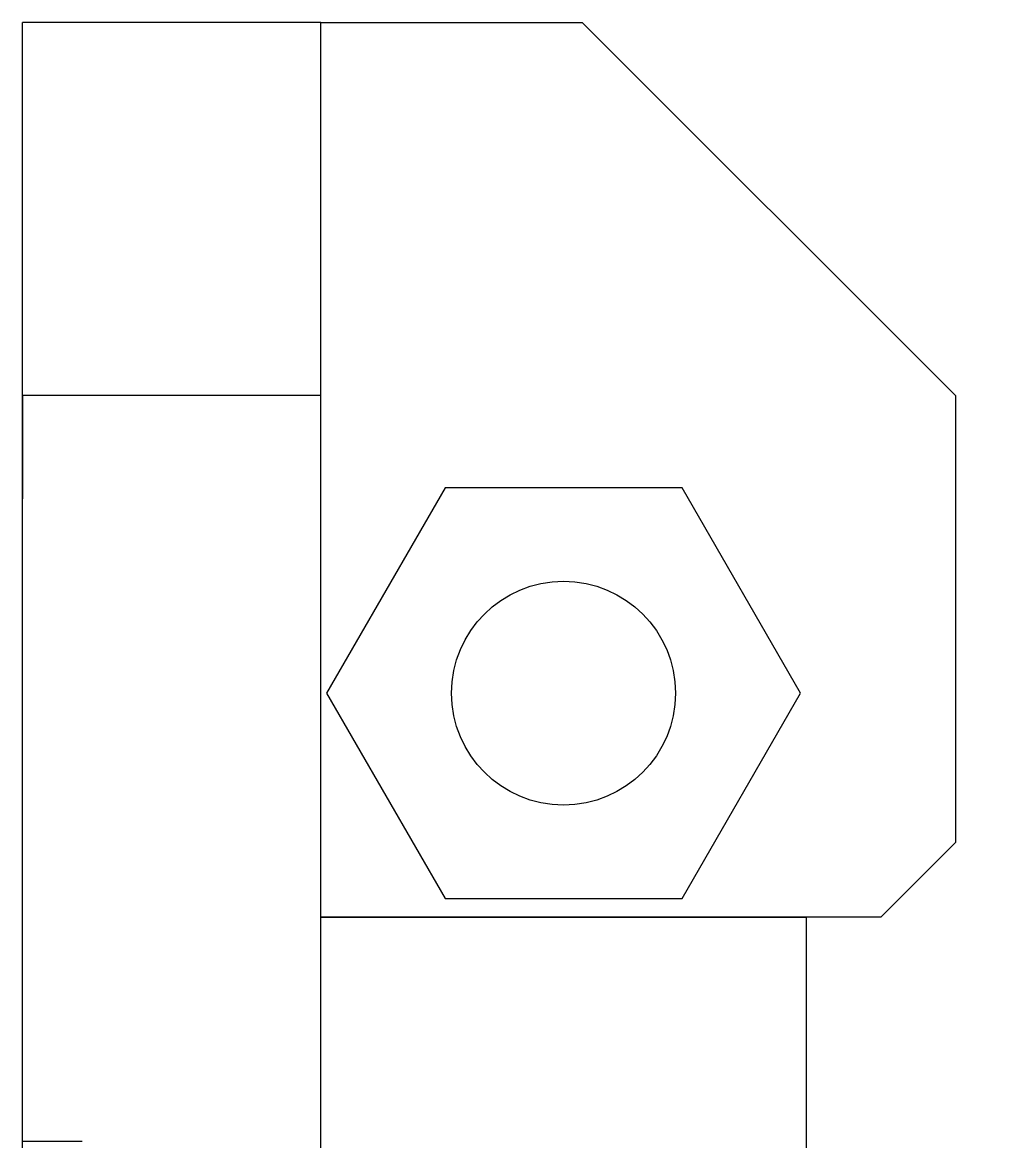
# Model space of a CAD drawing. Extents: x -38 to 38, y -21 to 21.
# Drawn here: x -25.5 to -12.53, y 6 to 21 of the extents above; entities that cross this region are included whole.
import ezdxf

# ---------------------------------------------------------------- set-up
doc = ezdxf.new("R2010")
doc.units = 0
doc.header["$MEASUREMENT"] = 0
doc.layers.get('0').update_dxf_attribs({"true_color": 0xffffff})

# ---------------------------------------------------------------- blocks, each defined once
blk = doc.blocks.new('MIRROR')
at = {"color": 0}
for p, q in [((-21.5, 21), (-25.5, 21)), ((-21.5, 21), (-18, 21)), ((-18, 21), (-13, 16)), ((-25.5, -16), (-25.5, 16)), ((-21.5, 16), (-25.5, 16)), ((-21.5, -16), (-21.5, 16)), ((-13, 16), (-13, 10.01)), ((-19.838, 14.76), (-21.425, 12.01)), ((-19.838, 14.76), (-21.425, 12.01)), ((-16.662, 14.76), (-19.838, 14.76)), ((-16.662, 14.76), (-19.838, 14.76)), ((-15.075, 12.01), (-16.662, 14.76)), ((-15.075, 12.01), (-16.662, 14.76)), ((-21.425, 12.01), (-19.838, 9.26)), ((-16.662, 9.26), (-15.075, 12.01)), ((-13, 10.01), (-14, 9.01)), ((-19.838, 9.26), (-16.662, 9.26)), ((-15, 9.01), (-21.5, 9.01)), ((-21.5, 9.01), (-15, 9.01)), ((-14, 9.01), (-15, 9.01)), ((-21.5, 4.01), (-15, 4.01)), ((-15, 4.01), (-15, -4.01)), ((-21.5, -4.01), (-15, -4.01)), ((-21.5, -9.01), (-15, -9.01)), ((-12.2, -9.01), (-15, -9.01)), ((-11.2, -10.01), (-12.2, -9.01)), ((-19.838, -9.26), (-21.425, -12.01)), ((-16.662, -9.26), (-19.838, -9.26)), ((-16.662, -9.26), (-19.838, -9.26)), ((-15.075, -12.01), (-16.662, -9.26)), ((-15.075, -12.01), (-16.662, -9.26)), ((-11.2, -20), (-11.2, -10.01)), ((-21.425, -12.01), (-19.838, -14.76)), ((-16.662, -14.76), (-15.075, -12.01)), ((-16.662, -14.76), (-15.075, -12.01)), ((-19.838, -14.76), (-16.662, -14.76)), ((-21.5, -16), (-25.5, -16)), ((-12.2, -21), (-11.2, -20)), ((-21.5, -21), (-25.5, -21)), ((-21.5, -21), (-12.2, -21))]:
    blk.add_line(p, q, dxfattribs=at)
for points in [[(-25.5, 16), (-25.5, 21)], [(-21.5, 16), (-21.5, 19.536), (-21.5, 21)], [(-25.5, 16), (-25.5, 14.614)], [(-15, 9.01), (-15, 7.546), (-15, 4.01)], [(-25.5, 5), (-25.5, 6)], [(-15, -9.01), (-15, -7.546), (-15, -4.01)], [(-25.5, -6), (-25.5, -5)], [(-25.5, -12.462), (-25.5, -15.462), (-25.5, -18.462)], [(-25.5, -21), (-25.5, -19.536), (-25.5, -16)], [(-21.5, -21), (-21.5, -16)]]:
    blk.add_lwpolyline(points, dxfattribs=at)
for centre in [(-18.25, 12.01), (-18.25, -12.01)]:
    blk.add_circle(centre, 1.5, dxfattribs=at)
blk = doc.blocks.new('MIRROR001')
at = {"color": 0}
blk.add_line((-24.7, 6), (-25.5, 6), dxfattribs=at)
blk.add_line((-24.7, 6), (-25.5, 6), dxfattribs=at)

msp = doc.modelspace()

# ---------------------------------------------------------------- block references
at = {"color": 0}
for name in ['MIRROR', 'MIRROR001']:
    msp.add_blockref(name, (0, 0), dxfattribs=at)

doc.saveas('drawing.dxf')
